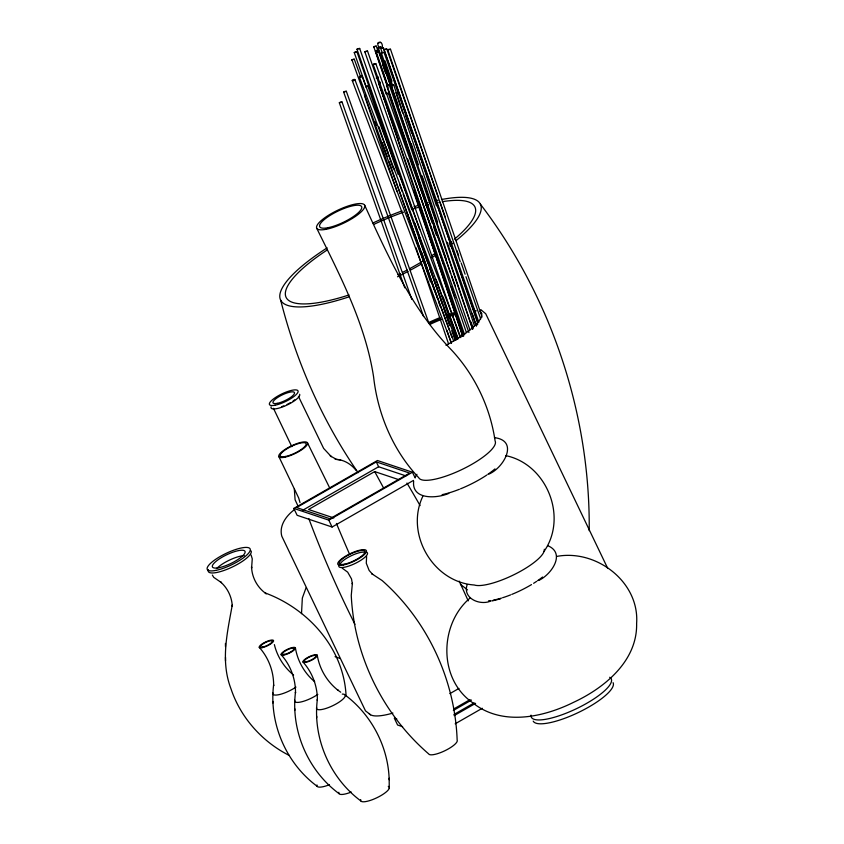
<?xml version="1.0" encoding="UTF-8"?>
<svg xmlns="http://www.w3.org/2000/svg" width="844" height="844" viewBox="0 0 844 844"><rect width="100%" height="100%" fill="white"/><g stroke="black" fill="none" stroke-linecap="round" stroke-linejoin="round"><path stroke-width="1.27" d="M294.324 489.003L295.094 499.764L298.185 506.432M589.207 530.654C590.315 413.718 551.237 297.046 480.331 204.079M385.75 92.84L384.421 89.021M398.706 92.228L396.036 93.019L398.706 92.228L436.506 205.968M463.367 335.469L378.84 83.356L380.359 82.543M391.985 86.151L390.318 81.161L391.141 80.549M472.672 329.213L391.078 85.845L391.901 85.233L393.758 85.065L474.507 325.942M393.758 85.065L391.173 85.909M446.043 258.57L373.713 46.631L376.297 46.093L378.428 52.317M376.297 46.188L373.618 46.853M387.85 85.814L376.35 52.191L377.521 51.473L379.03 51.431L413.117 151.065M379.684 48.066C373.966 41.599 383.134 39.309 382.374 47.306M379.03 51.431L376.435 52.265M380.665 42.327L377.985 43.076M381.994 52.159L380.718 48.319L383.313 47.591L477.556 322.904M383.398 47.665L380.718 48.414M460.244 261.714L387.818 49.986L388.651 49.385L390.498 49.237L482.093 317.006M390.498 49.237L387.818 49.986M397.007 191.588L364.46 95.456L364.998 95.013M386.214 93.578L388.346 93.22L386.172 94.106M365.863 86.478L367.984 86.204L365.821 86.995M464.611 334.699L378.661 82.839L380.201 82.079M469.929 329.856L386.531 85.476L387.375 84.917L389.211 84.685L472.608 329.065M389.211 84.685L386.531 85.476M365.937 86.172L354.258 52.581L355.451 51.917L356.938 51.811L411.893 209.829M419.732 229.642L356.991 49.226L357.845 48.678L359.681 48.456L460.064 337.125M356.928 51.895L354.258 52.581M359.681 48.456L356.991 49.226M463.514 335.553L364.861 51.864L365.399 51.431L367.541 51.094L384.421 99.624M367.541 51.094L364.861 51.864M388.018 87.227L375.474 51.146L376.656 50.482L378.154 50.376L397.186 105.12M378.207 47.791L380.887 47.021L378.207 47.791L398.115 105.025M378.154 50.376L375.474 51.146M392.618 85.476L381.372 53.119L382.564 52.465L384.052 52.36L477.947 322.366M384.052 52.36L381.372 53.119M478.864 322.26L384.104 49.764L384.959 49.216L386.795 49.005L438.279 197.074M386.784 49.079L384.104 49.764M289.355 755.496C262.315 741.887 240.614 717.716 231.013 688.883C220.316 661.084 227.331 632.715 232.269 604.948L232.279 606.266C231.9 596.93 227.511 587.899 220.411 581.832L221.487 582.645L213.754 577.37L212.35 575.07M317.006 786.175C285.968 763.155 268.846 723.16 273.625 684.832L273.635 685.708C273.846 671.729 268.645 657.761 259.277 647.369M338.866 793.508C307.828 770.477 290.705 730.482 295.484 692.154L295.495 693.04C295.706 679.051 290.505 665.093 281.136 654.701M360.726 800.84C329.688 777.809 312.565 737.814 317.344 699.486L317.355 700.372C317.566 686.383 312.364 672.415 302.996 662.023M404.761 287.815L339.341 102.768L340.195 102.24L341.999 101.934L411.809 299.398M423.582 316.574L343.656 92.07L344.51 91.542L346.314 91.236L428.889 323.189M346.304 91.31L343.73 92.112M449.24 329.888L351.885 59.702L354.258 59.154L360.536 76.498M354.248 59.228L351.589 59.977M366.612 556.449L366.285 563.222L369.144 570.449L372.615 574.353L371.919 573.825L382.174 580.577C427.528 620.646 455.011 679.715 457.153 740.135A15.825 4.231 -25.6 0 1 444.82 750.77A15.825 4.231 -25.6 0 1 428.625 753.861C382.859 714.362 354.1 655.894 351.262 595.453L352.391 583.225L352.391 584.08L351.526 578.931L347.686 572.169L342.253 568.181M467.196 584.565C462.301 598.101 479.403 605.623 490.269 601.255M306.066 587.783L302.342 598.016L301.508 613.651M422.823 496.314C404.93 533.608 432.898 582.202 474.296 584.997A40.069 10.708 -25.6 0 0 515.916 573.73A40.069 10.708 -25.6 0 0 544.306 549.254M544.042 551.417C568.065 517.013 546.69 464.052 505.714 455.612M415.227 477.124L416.936 474.296M469.865 598.196C439.291 624.328 438.268 678.734 472.345 702.493C501.431 726.336 542.85 717.611 573.741 702.25C604.779 687.765 637.536 660.789 636.619 623.41C639.573 581.79 596.107 548.885 556.607 556.439M341.989 102.008L339.341 102.768M294.493 509.597C286.401 515.589 278.921 525.527 281.78 536.151L365.484 710.848L370.558 714.773M489.024 474.022C503.509 467.977 519.408 440.684 494.457 437.646M538.715 580.429C551.005 574.891 566.303 553.442 547.861 545.73M413.465 480.405L332.093 527.025L297.12 515.294L293.828 508.415L377.447 460.507L412.431 472.229L415.174 477.968M376.308 461.9L296.603 507.571L329.941 518.743L409.646 473.083L376.308 461.9L378.629 466.753L405.88 475.889M302.342 510.462L378.629 466.753M398.811 479.666L374.694 471.585L308.535 509.491L333.802 517.952M293.828 508.415L328.801 520.147L412.431 472.229M449.873 693.641L458.946 688.44M454.188 708.696L470.076 699.602M453.344 710.448L471.458 700.066M453.861 714.53L474.244 702.852M454.146 715.628L475.615 703.326M455.18 723.804L482.304 708.264M378.513 77.595L376.93 78.112M392.165 80.992L390.318 81.161M380.148 82.723L378.661 82.839M380.349 83.303L378.84 83.356M448.786 493.402C436.97 498.561 411.429 500.165 413.655 481.101M491.82 601.012L500.545 598.807M473.199 309.031L473.927 309.062M378.523 77.131L376.202 78.091M356.094 470.403C351.083 463.957 343.476 459.41 335.195 459.305M340.628 459.959L336.577 459.463L330.247 455.865L331.333 456.678L323.632 448.407L298.407 396.3M480.5 309.832L481.217 310.075M396.807 718.982L394.306 718.149L397.608 725.028L402.599 726.705M335.068 656.653L339.615 658.267M367.91 86.067L398.21 174.645M340.702 692.196L337.41 689.822L338.127 690.36C327.092 681.773 319.486 668.976 317.249 655.166M481.534 310.265L485.711 313.715L607.743 568.423M460.423 584.28L467.513 589.893M345.143 695.045C371.529 714.805 388.261 746.75 389.179 779.729M314.664 681.678C304.441 673.206 297.531 660.926 295.389 647.833M293.606 675.031C284.069 667.382 277.233 656.495 274.363 644.616M450.749 273.372L375.854 63.743L373.966 63.827L373.185 64.566L468.916 332.504M373.185 64.566L375.854 63.743M329.382 487.315L307.427 442.731M358.141 472.693C322.07 420.544 296.212 361.612 280.683 300.19M374.694 471.585L383.798 488.37M364.629 205.155C388.05 256.344 411.798 309.02 451.529 350.017C474.803 375.031 490.195 407.177 495.111 440.99A42.369 11.32 -25.6 0 1 462.101 469.443A42.369 11.32 -25.6 0 1 418.772 477.746C392.956 450.358 377.764 414.193 373.607 376.983C365.441 323.885 340.164 275.809 316.711 228.228M328.801 520.147L332.093 527.025M273.456 408.317L291.824 446.655M278.931 456.741L298.702 498.002L300 502.549M362.044 76.192L460.824 337.621M359.396 77.099L458.176 338.528M354.902 79.631L453.682 341.071M352.254 80.539L451.498 343.202M386.067 147.067L387.86 152.025M393.684 168.114L394.581 170.593M399.507 184.214L402.187 191.641M403.084 194.12L455.95 340.216M450.137 332.367L451.93 337.315M451.635 275.861L455.18 285.778M418.824 237.597L428.045 263.676M429.807 268.645L450 325.773M451.762 330.743L454.832 339.436M374.894 121.694L376.213 125.429M382.364 142.815L387.196 156.467M388.947 161.436L435.05 291.845M440.009 202.043L445.21 216.982M456.889 250.573L458.619 255.553M461.214 263.012L465.107 274.216M465.972 276.705L480.69 319.011M447.141 242.249L476.132 325.615M387.016 107.082L390.909 118.287M443.1 296.835L457.817 339.14M436.126 279.512L456.889 339.235M405.373 114.562L411.767 133.246M449.261 242.84L450.538 246.575M384.98 60.873L391.363 79.558M421.631 175.974L423.762 182.198M382.691 64.777L385.666 73.491M415.807 183.042L418.782 191.767M419.637 194.268L431.548 229.178M432.402 231.667L443.459 264.088M451.118 286.527L454.948 297.753M414.794 223.27L442.456 304.315M444.155 309.305L449.694 325.51M378.935 126.811L392.977 167.956M421.916 252.736L437.656 298.871M438.511 301.361L440.209 306.351M388.346 93.22L432.297 223.069M433.563 226.814L436.517 235.56M407.652 158.946L466.394 332.494M407.283 213.268L430.524 281.938M447.003 330.626L451.234 343.118M416.018 247.777L448.565 343.909M411.239 143.564L418.35 164.78M422.116 176.016L437.593 222.194M471.068 322.039L473.167 328.284M413.771 190.343L462.723 336.366M472.229 313.451L476.385 325.942M396.458 94.264L402.683 113.012M390.972 117.369L398.03 138.616M444.144 277.349L463.662 336.091M428.119 232.016L462.596 335.743M251.079 554.972L252.261 558.834L251.586 568.149L251.565 566.83C251.86 577.518 257.504 587.825 266.345 593.838L265.164 592.952C308.377 608.883 343.761 648.35 346.072 695.688M316.69 716.166L316.7 717.653M294.83 708.833L294.841 710.331M272.971 701.501L272.981 702.999M225.432 643.434L225.464 646.546M225.496 657.318L225.527 660.894M389.158 778.231L389.263 788.317M366.433 552.113A15.825 4.231 -25.6 0 1 355.092 563.486A15.825 4.231 -25.6 0 1 338.887 565.374M340.09 565.343A14.221 3.798 -25.6 0 1 349.511 556.618A14.221 3.798 -25.6 0 1 364.83 552.335M251.101 550.921A23.737 6.341 -25.6 0 1 229.79 568.17A23.737 6.341 -25.6 0 1 208.299 569.7M216.718 568.529A18.072 4.832 -25.6 0 1 244.317 555.637M392.935 713.064A45.565 12.175 -25.6 0 1 369.071 713.507M609.674 677.268A44.321 11.848 -25.6 0 1 576.684 708.58A44.321 11.848 -25.6 0 1 531.034 715.132M542.544 577.032A40.069 10.708 -25.6 0 1 537.565 580.714M536.615 581.358A40.069 10.708 -25.6 0 1 533.619 583.309M531.509 584.597A40.069 10.708 -25.6 0 1 511.833 594.387M510.662 594.862A40.069 10.708 -25.6 0 1 502.56 597.752M501.463 598.101A40.069 10.708 -25.6 0 1 493.212 600.179M490.775 600.59A40.069 10.708 -25.6 0 1 488.507 600.854M494.964 468.905A42.369 11.32 -25.6 0 1 487.874 474.317M486.872 474.993A42.369 11.32 -25.6 0 1 460.529 488.824M459.421 489.267A42.369 11.32 -25.6 0 1 442.129 494.658M613.071 682.669A44.321 11.848 -25.6 0 1 578.53 712.431A44.321 11.848 -25.6 0 1 533.208 721.114M406.956 483.053A1023.308 857.399 39.2 0 1 420.09 505.609M459.168 581.126A1023.308 857.399 39.2 0 1 468.209 600.896M349.69 554.519A1023.308 487.072 73 0 1 336.439 523.449M354.955 624.338A1023.308 857.399 39.2 0 1 308.788 518.543M295.959 687.09A15.825 4.231 -25.6 0 1 280.008 694.422A15.825 4.231 -25.6 0 1 272.886 692.913M329.434 784.73A15.825 4.231 -25.6 0 1 316.996 784.973M299.641 394.285A15.825 4.231 -25.6 0 1 285.43 405.774A15.825 4.231 -25.6 0 1 271.103 406.808M294.693 399.813A13.852 3.703 -25.6 0 1 293.079 400.995M290.231 402.778A13.852 3.703 -25.6 0 1 287.065 404.445M283.774 405.89A13.852 3.703 -25.6 0 1 281.632 406.671M481.323 316.795A52.497 14.031 -25.6 0 1 445.948 345.259M428.71 322.524A52.497 14.031 -25.6 0 1 440.051 317.597M447.394 314.875A52.497 14.031 -25.6 0 1 455.865 312.259M480.046 311.352A52.497 14.031 -25.6 0 1 481.618 315.667M477.883 323.938A52.444 14.01 -25.6 0 1 476.29 325.678M429.206 323.558A52.444 14.01 -25.6 0 1 440.536 318.621M447.869 315.909A52.444 14.01 -25.6 0 1 456.34 313.303M473.674 310.634A52.444 14.01 -25.6 0 1 476.301 310.856M480.489 312.385A52.444 14.01 -25.6 0 1 481.724 313.82M429.712 324.518A54.617 14.591 -25.6 0 1 441.507 319.391M448.459 316.795A54.617 14.591 -25.6 0 1 456.667 314.2M442.319 201.684A104.677 27.979 -25.6 0 1 454.42 239.168M451.572 241.5A104.677 27.979 -25.6 0 1 449.578 243.072M435.726 253.031A104.677 27.979 -25.6 0 1 431.59 255.743M423.983 260.469A104.677 27.979 -25.6 0 1 409.456 268.772M407.177 269.996A104.677 27.979 -25.6 0 1 402.567 272.412M400.246 273.593A104.677 27.979 -25.6 0 1 397.914 274.764M349.015 294.957A104.677 27.979 -25.6 0 1 286.105 297.373A104.677 27.979 -25.6 0 1 327.335 249.887M373.639 224.451A104.677 27.979 -25.6 0 1 403.611 212.171M411.999 209.312A104.677 27.979 -25.6 0 1 419.299 207.054M425.882 205.229A104.677 27.979 -25.6 0 1 428.446 204.564M435.852 202.876A104.677 27.979 -25.6 0 1 438.184 202.412M441.549 199.511A110.786 29.603 -25.6 0 1 456.003 240.645M453.006 243.009A110.786 29.603 -25.6 0 1 450.928 244.591M436 255.025A110.786 29.603 -25.6 0 1 431.717 257.758M421.662 263.845A110.786 29.603 -25.6 0 1 410.384 270.154M408.074 271.388A110.786 29.603 -25.6 0 1 397.524 276.779M349.321 296.75A110.786 29.603 -25.6 0 1 280.524 299.852A110.786 29.603 -25.6 0 1 327.145 247.872M372.953 222.974A110.786 29.603 -25.6 0 1 401.955 210.926M414.066 206.738A110.786 29.603 -25.6 0 1 418.74 205.271M425.387 203.341A110.786 29.603 -25.6 0 1 427.992 202.634M435.588 200.756A110.786 29.603 -25.6 0 1 438.025 200.228M317.819 694.412A15.825 4.231 -25.6 0 1 301.867 701.754A15.825 4.231 -25.6 0 1 294.746 700.246M351.294 792.062A15.825 4.231 -25.6 0 1 338.855 792.294M342.263 694.084A15.825 4.231 -25.6 0 1 334.657 704.751A15.825 4.231 -25.6 0 1 316.606 707.567M388.261 786.365A15.825 4.231 -25.6 0 1 376.909 797.738A15.825 4.231 -25.6 0 1 360.715 799.627M343.36 564.984A15.825 4.231 -25.6 0 0 366.359 551.818A15.825 4.231 -25.6 0 0 346.536 555.605A15.825 4.231 -25.6 0 0 343.36 564.984M344.246 564.225A14.221 3.798 -25.6 0 0 364.903 552.387A14.221 3.798 -25.6 0 0 347.095 555.795A14.221 3.798 -25.6 0 0 344.246 564.225M215.642 570.438A23.737 6.341 -25.6 0 0 250.13 550.668A23.737 6.341 -25.6 0 0 220.389 556.365A23.737 6.341 -25.6 0 0 215.642 570.438M218.765 567.738A18.072 4.832 -25.6 0 0 245.013 552.704A18.072 4.832 -25.6 0 0 222.383 557.029A18.072 4.832 -25.6 0 0 218.765 567.738M284.797 457.205A15.888 4.241 -25.6 0 0 307.554 443.891A15.888 4.241 -25.6 0 0 287.192 448.111A15.888 4.241 -25.6 0 0 284.797 457.205M285.641 456.456A14.285 3.819 -25.6 0 0 306.108 444.471A14.285 3.819 -25.6 0 0 287.793 448.269A14.285 3.819 -25.6 0 0 285.641 456.456M326.016 229.325A26.586 7.111 -25.6 0 0 364.65 207.191A26.586 7.111 -25.6 0 0 331.344 213.564A26.586 7.111 -25.6 0 0 326.016 229.325M327.873 227.732A23.231 6.203 -25.6 0 0 361.622 208.394A23.231 6.203 -25.6 0 0 332.525 213.965A23.231 6.203 -25.6 0 0 327.873 227.732M262.041 647.696A7.912 2.11 -25.6 0 0 273.54 641.113A7.912 2.11 -25.6 0 0 263.623 643.001A7.912 2.11 -25.6 0 0 262.041 647.696M262.822 647.021A6.499 1.741 -25.6 0 0 272.264 641.619A6.499 1.741 -25.6 0 0 264.13 643.17A6.499 1.741 -25.6 0 0 262.822 647.021M275.007 405.226A15.825 4.231 -25.6 0 0 298.006 392.049A15.825 4.231 -25.6 0 0 278.172 395.847A15.825 4.231 -25.6 0 0 275.007 405.226M277.159 403.369A11.921 3.186 -25.6 0 0 294.472 393.452A11.921 3.186 -25.6 0 0 279.554 396.311A11.921 3.186 -25.6 0 0 277.159 403.369M352.803 80.75A1.403 0.538 -17.6 0 0 354.913 79.779A1.403 0.538 -17.6 0 0 353.003 79.737A1.403 0.538 -17.6 0 0 352.803 80.75M359.955 77.31A1.403 0.538 -17.6 0 0 362.065 76.34A1.403 0.538 -17.6 0 0 360.156 76.287A1.403 0.538 -17.6 0 0 359.955 77.31M283.901 655.028A7.912 2.11 -25.6 0 0 295.4 648.435A7.912 2.11 -25.6 0 0 285.483 650.334A7.912 2.11 -25.6 0 0 283.901 655.028M284.681 654.353A6.499 1.741 -25.6 0 0 294.123 648.941A6.499 1.741 -25.6 0 0 285.989 650.502A6.499 1.741 -25.6 0 0 284.681 654.353M305.76 662.35A7.912 2.11 -25.6 0 0 317.26 655.767A7.912 2.11 -25.6 0 0 307.343 657.666A7.912 2.11 -25.6 0 0 305.76 662.35M306.541 661.675A6.499 1.741 -25.6 0 0 315.983 656.273A6.499 1.741 -25.6 0 0 307.849 657.824A6.499 1.741 -25.6 0 0 306.541 661.675"/></g></svg>
